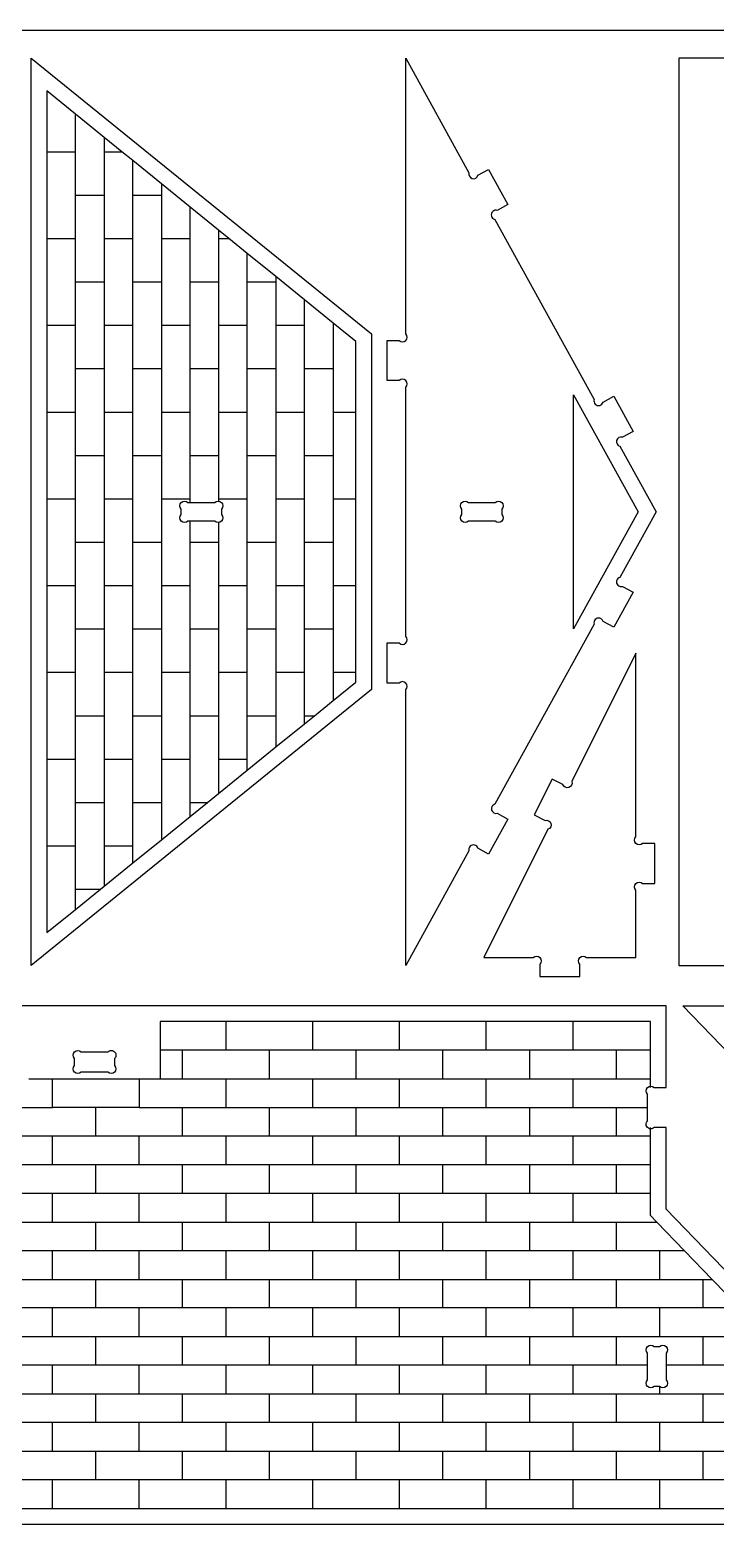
# Model space of a CAD drawing. Extents: x -202 to 2000, y -1029 to 551.
# Drawn here: x 449 to 888, y -411 to 551 of the extents above; entities that cross this region are included whole.
import ezdxf

# ---------------------------------------------------------------- set-up
doc = ezdxf.new("R2010")
doc.units = 0
doc.header["$MEASUREMENT"] = 0
doc.layers.get('0').update_dxf_attribs({"linetype": 'CONTINUOUS'})
doc.layers.add('ENGRAVING', color=1, linetype='CONTINUOUS')

msp = doc.modelspace()

# ---------------------------------------------------------------- linework, layer by layer
for points in [[(-202.21, -1028.74), (-202.21, 551.09), (1999.83, 551.09), (1999.83, -1028.74)], [(449.5, -47.61), (449.5, 533.12), (667.29, 356.59), (667.29, 128.93)], [(864.01, -47.61), (1985.41, -47.61), (1985.41, 533.12), (864.01, 533.12)]]:
    msp.add_lwpolyline(points, close=True)
for points in [[(742.27, 23.64), (735.48, 27.39, 1), (729.71, 25.73), (689.26, -47.61), (689.26, 128.91, 1), (685.01, 133.15), (677.26, 133.15), (677.26, 158.79), (685.01, 158.79, 1), (689.26, 163.03), (689.26, 322.49, 1), (685.01, 326.73), (677.26, 326.73), (677.26, 352.36), (685.01, 352.36, 1), (689.26, 356.6), (689.26, 533.12), (729.71, 459.79, 1), (735.48, 458.12), (742.27, 461.87), (754.65, 439.43), (747.86, 435.68, 1), (746.2, 429.92), (809.81, 314.61, 1), (815.58, 312.94), (822.37, 316.69), (834.75, 294.25), (827.96, 290.5, 1), (826.3, 284.74), (849.46, 242.76), (826.3, 200.78, 1), (827.96, 195.01), (834.75, 191.27), (822.37, 168.82), (815.58, 172.57, 1), (809.81, 170.91), (746.2, 55.6, 1), (747.86, 49.83), (754.65, 46.09)], [(571.21, 244.51), (571.21, 241, -1), (566.97, 236.76), (551.16, 236.76), (549.82, 236.76, -1), (545.58, 241), (545.58, 244.51, -1), (549.82, 248.76), (551.16, 248.76), (566.97, 248.76, -1)], [(729.38, 248.76), (746.53, 248.76, -1), (750.77, 244.51), (750.77, 241, -1), (746.53, 236.76), (729.38, 236.76, -1), (725.14, 241), (725.14, 244.51, -1)], [(771.47, 48.69), (778.41, 45.22, -1), (780.31, 39.53), (739.23, -42.61), (770.88, -42.61, -1), (775.12, -46.85), (775.12, -54.61), (800.75, -54.61), (800.75, -46.85, -1), (804.99, -42.61), (836.63, -42.61), (836.63, 0.63, -1), (840.88, 4.87), (848.63, 4.87), (848.63, 30.51), (840.88, 30.51, -1), (836.63, 34.75), (836.63, 152.19), (795.56, 70.05, -1), (789.87, 68.15), (782.93, 71.62)], [(-70.63, -405.15), (1050.77, -405.15), (855.98, -203.53), (855.98, -151.35), (848.22, -151.35, -1), (843.98, -147.11), (843.98, -129.96, -1), (848.22, -125.72), (855.98, -125.72), (855.98, -73.53), (124.17, -73.53), (124.17, -125.72), (131.93, -125.72, -1), (136.17, -129.96), (136.17, -147.11, -1), (131.93, -151.35), (124.17, -151.35), (124.17, -203.53)], [(1061.34, -405.13), (1061.34, -352.94), (1069.1, -352.94, 1), (1073.34, -348.7), (1073.34, -331.55, 1), (1069.1, -327.31), (1061.34, -327.31), (1061.34, -275.12), (866.54, -73.5), (1987.94, -73.5), (1793.15, -275.12), (1793.15, -327.31), (1785.39, -327.31, 1), (1781.15, -331.55), (1781.15, -348.7, 1), (1785.39, -352.94), (1793.15, -352.94), (1793.15, -405.13)], [(502.89, -107.13), (502.89, -111.74, -1), (498.65, -115.98), (481.5, -115.98, -1), (477.26, -111.74), (477.26, -107.13, -1), (481.5, -102.89), (498.65, -102.89, -1)], [(855.98, -303.49), (855.98, -312.92, -1), (851.74, -317.16), (848.22, -317.16, -1), (843.98, -312.92), (843.98, -303.49), (843.98, -295.77, -1), (848.22, -291.53), (851.74, -291.53, -1), (855.98, -295.77)]]:
    msp.add_lwpolyline(points, format="xyb", close=True)
at = {"layer": 'ENGRAVING'}
for points in [[(459.51, 512.12), (459.51, 473.22)], [(477.84, 497.26), (459.51, 512.12)], [(496.17, 482.4), (477.84, 497.26)], [(477.84, 445.46), (477.84, 473.22), (477.84, 497.26)], [(496.17, 482.4), (496.17, 473.22), (496.17, 445.46)], [(507.49, 473.22), (496.17, 482.4)], [(459.51, 473.22), (459.51, 417.69), (459.51, 362.15)], [(459.51, 473.22), (477.84, 473.22)], [(496.17, 473.22), (507.49, 473.22)], [(514.5, 467.54), (507.49, 473.22)], [(514.5, 445.46), (514.5, 467.54)], [(532.83, 452.69), (514.5, 467.54)], [(551.16, 437.83), (532.83, 452.69)], [(532.83, 452.69), (532.83, 445.46)], [(477.84, 445.46), (496.17, 445.46)], [(477.84, 417.69), (477.84, 445.46)], [(496.17, 417.69), (514.5, 417.69), (514.5, 445.46)], [(496.17, 445.46), (496.17, 417.69)], [(514.5, 445.46), (532.83, 445.46)], [(532.83, 445.46), (532.83, 417.69)], [(587.82, 408.11), (576.01, 417.69), (569.49, 422.97), (551.16, 437.83)], [(551.16, 417.69), (551.16, 437.83)], [(459.51, 417.69), (477.84, 417.69)], [(477.84, 389.92), (477.84, 417.69)], [(496.17, 417.69), (496.17, 389.92)], [(514.5, 389.92), (514.5, 417.69)], [(532.83, 417.69), (532.83, 389.92)], [(532.83, 417.69), (551.16, 417.69)], [(551.16, 389.92), (551.16, 417.69)], [(569.49, 422.97), (569.49, 417.69)], [(569.49, 417.69), (569.49, 389.92)], [(569.49, 417.69), (576.01, 417.69)], [(606.15, 393.26), (587.82, 408.11)], [(587.82, 389.92), (587.82, 408.11)], [(477.84, 362.15), (477.84, 389.92)], [(477.84, 389.92), (496.17, 389.92)], [(496.17, 389.92), (496.17, 362.15)], [(514.5, 362.15), (514.5, 389.92)], [(514.5, 389.92), (532.83, 389.92)], [(532.83, 389.92), (532.83, 362.15)], [(551.16, 389.92), (569.49, 389.92)], [(551.16, 362.15), (551.16, 389.92)], [(569.49, 389.92), (569.49, 362.15)], [(587.82, 389.92), (606.15, 389.92)], [(587.82, 362.15), (587.82, 389.92)], [(624.47, 378.4), (606.15, 393.26)], [(606.15, 393.26), (606.15, 389.92)], [(606.15, 389.92), (606.15, 362.15)], [(624.47, 334.38), (624.47, 362.15), (624.47, 378.4)], [(642.8, 363.54), (624.47, 378.4)], [(459.51, 362.15), (459.51, 306.62)], [(459.51, 362.15), (477.84, 362.15)], [(477.84, 334.38), (477.84, 362.15)], [(496.17, 362.15), (514.5, 362.15)], [(496.17, 362.15), (496.17, 334.38)], [(514.5, 306.62), (514.5, 334.38), (514.5, 362.15)], [(532.83, 362.15), (532.83, 334.38)], [(532.83, 362.15), (551.16, 362.15)], [(551.16, 334.38), (551.16, 362.15)], [(569.49, 362.15), (569.49, 334.38)], [(569.49, 362.15), (587.82, 362.15)], [(587.82, 334.38), (587.82, 362.15)], [(606.15, 362.15), (624.47, 362.15)], [(606.15, 362.15), (606.15, 334.38)], [(657.27, 351.81), (642.8, 363.54)], [(642.8, 363.54), (642.8, 334.38)], [(657.27, 140.01), (657.27, 195.54), (657.27, 251.08), (657.27, 306.62), (657.27, 351.81)], [(477.84, 306.62), (477.84, 334.38)], [(477.84, 334.38), (496.17, 334.38)], [(496.17, 334.38), (496.17, 306.62)], [(514.5, 334.38), (532.83, 334.38)], [(532.83, 334.38), (532.83, 306.62)], [(551.16, 334.38), (569.49, 334.38)], [(551.16, 306.62), (551.16, 334.38)], [(569.49, 334.38), (569.49, 306.62), (569.49, 278.85)], [(587.82, 278.85), (587.82, 306.62), (587.82, 334.38), (606.15, 334.38), (606.15, 306.62)], [(624.47, 334.38), (642.8, 334.38)], [(624.47, 306.62), (624.47, 334.38)], [(642.8, 334.38), (642.8, 306.62)], [(459.51, 306.62), (477.84, 306.62)], [(459.51, 306.62), (459.51, 251.08)], [(477.84, 278.85), (477.84, 306.62)], [(496.17, 306.62), (514.5, 306.62)], [(496.17, 306.62), (496.17, 278.85)], [(514.5, 251.08), (514.5, 278.85), (514.5, 306.62)], [(532.83, 306.62), (532.83, 278.85)], [(532.83, 306.62), (551.16, 306.62)], [(551.16, 278.85), (551.16, 306.62)], [(569.49, 306.62), (587.82, 306.62)], [(606.15, 306.62), (606.15, 278.85)], [(606.15, 306.62), (624.47, 306.62)], [(624.47, 278.85), (624.47, 306.62)], [(642.8, 306.62), (657.27, 306.62)], [(642.8, 306.62), (642.8, 278.85)], [(477.84, 223.31), (477.84, 251.08), (477.84, 278.85), (496.17, 278.85), (496.17, 251.08), (496.17, 223.31)], [(514.5, 278.85), (532.83, 278.85), (532.83, 251.08), (532.83, 223.31)], [(551.16, 251.08), (551.16, 278.85)], [(551.16, 278.85), (569.49, 278.85), (569.49, 251.08)], [(587.82, 251.08), (587.82, 278.85)], [(587.82, 278.85), (606.15, 278.85)], [(606.15, 278.85), (606.15, 251.08)], [(624.47, 251.08), (624.47, 278.85)], [(624.47, 278.85), (642.8, 278.85)], [(642.8, 278.85), (642.8, 251.08)], [(459.51, 251.08), (477.84, 251.08)], [(459.51, 251.08), (459.51, 195.54)], [(496.17, 251.08), (514.5, 251.08)], [(514.5, 223.31), (514.5, 251.08)], [(532.83, 251.08), (551.16, 251.08)], [(551.16, 248.76), (551.16, 251.08)], [(569.49, 251.08), (587.82, 251.08)], [(569.49, 251.08), (569.49, 249.6)], [(587.82, 223.31), (587.82, 251.08)], [(606.15, 251.08), (606.15, 223.31)], [(606.15, 251.08), (624.47, 251.08)], [(624.47, 223.31), (624.47, 251.08)], [(642.8, 251.08), (642.8, 223.31)], [(642.8, 251.08), (657.27, 251.08)], [(551.16, 223.31), (551.16, 236.76)], [(569.48, 235.91), (569.49, 223.31)], [(477.84, 167.78), (477.84, 195.54), (477.84, 223.31), (496.17, 223.31), (496.17, 195.54)], [(514.5, 223.31), (532.83, 223.31)], [(514.5, 195.54), (514.5, 223.31)], [(532.83, 223.31), (532.83, 195.54)], [(551.16, 223.31), (569.49, 223.31)], [(551.16, 195.54), (551.16, 223.31)], [(569.49, 223.31), (569.49, 195.54)], [(587.82, 223.31), (606.15, 223.31)], [(587.82, 195.54), (587.82, 223.31)], [(606.15, 223.31), (606.15, 195.54)], [(624.47, 195.54), (624.47, 223.31)], [(624.47, 223.31), (642.8, 223.31), (642.8, 195.54), (642.8, 167.78)], [(459.51, 195.54), (459.51, 140.01)], [(459.51, 195.54), (477.84, 195.54)], [(496.17, 195.54), (514.5, 195.54)], [(496.17, 195.54), (496.17, 167.78)], [(514.5, 167.78), (514.5, 195.54)], [(532.83, 195.54), (551.16, 195.54)], [(532.83, 195.54), (532.83, 167.78)], [(551.16, 167.78), (551.16, 195.54)], [(569.49, 195.54), (587.82, 195.54)], [(569.49, 195.54), (569.49, 167.78)], [(587.82, 167.78), (587.82, 195.54)], [(606.15, 195.54), (624.47, 195.54)], [(606.15, 195.54), (606.15, 167.78)], [(624.47, 167.78), (624.47, 195.54)], [(642.8, 195.54), (657.27, 195.54)], [(477.84, 167.78), (496.17, 167.78)], [(477.84, 140.01), (477.84, 167.78)], [(496.17, 167.78), (496.17, 140.01)], [(514.5, 140.01), (514.5, 167.78)], [(514.5, 167.78), (532.83, 167.78)], [(532.83, 167.78), (532.83, 140.01)], [(551.16, 140.01), (551.16, 167.78)], [(551.16, 167.78), (569.49, 167.78)], [(569.49, 167.78), (569.49, 140.01)], [(587.82, 140.01), (587.82, 167.78)], [(587.82, 167.78), (606.15, 167.78)], [(606.15, 167.78), (606.15, 140.01)], [(624.47, 167.78), (642.8, 167.78)], [(624.47, 140.01), (624.47, 167.78)], [(642.8, 167.78), (642.8, 140.01)], [(459.51, 140.01), (477.84, 140.01)], [(459.51, 140.01), (459.51, 84.47)], [(477.84, 112.24), (477.84, 140.01)], [(496.17, 140.01), (514.5, 140.01)], [(496.17, 140.01), (496.17, 112.24)], [(514.5, 112.24), (514.5, 140.01)], [(532.83, 140.01), (551.16, 140.01)], [(532.83, 140.01), (532.83, 112.24)], [(551.16, 112.24), (551.16, 140.01)], [(569.49, 140.01), (587.82, 140.01)], [(569.49, 140.01), (569.49, 112.24)], [(587.82, 112.24), (587.82, 140.01)], [(606.15, 140.01), (624.47, 140.01)], [(606.15, 140.01), (606.15, 112.24)], [(624.47, 112.24), (624.47, 140.01)], [(642.8, 140.01), (642.8, 121.97)], [(642.8, 140.01), (657.27, 140.01)], [(657.27, 133.7), (657.27, 140.01)], [(624.47, 112.24), (630.8, 112.24), (642.8, 121.97), (657.27, 133.7)], [(477.84, 84.47), (477.84, 112.24)], [(477.84, 112.24), (496.17, 112.24)], [(496.17, 112.24), (496.17, 84.47)], [(514.5, 84.47), (514.5, 112.24)], [(514.5, 112.24), (532.83, 112.24)], [(532.83, 112.24), (532.83, 84.47)], [(551.16, 47.69), (562.28, 56.7), (569.49, 62.54), (587.82, 77.4), (606.15, 92.26), (624.47, 107.12), (630.8, 112.24)], [(551.16, 56.7), (551.16, 84.47), (551.16, 112.24), (569.49, 112.24)], [(569.49, 112.24), (569.49, 84.47)], [(587.82, 84.47), (587.82, 112.24)], [(587.82, 112.24), (606.15, 112.24)], [(606.15, 112.24), (606.15, 92.26)], [(624.47, 107.12), (624.47, 112.24)], [(459.51, 84.47), (477.84, 84.47)], [(459.51, 84.47), (459.51, 28.94), (459.51, -26.6), (477.84, -11.74), (493.77, 1.17)], [(477.84, 56.7), (477.84, 84.47)], [(496.17, 84.47), (496.17, 56.7)], [(496.17, 84.47), (514.5, 84.47)], [(514.5, 56.7), (514.5, 84.47)], [(532.83, 84.47), (551.16, 84.47)], [(532.83, 84.47), (532.83, 56.7)], [(569.49, 84.47), (587.82, 84.47)], [(569.49, 84.47), (569.49, 62.54)], [(587.82, 77.4), (587.82, 84.47)], [(477.84, 28.94), (477.84, 56.7)], [(477.84, 56.7), (496.17, 56.7)], [(496.17, 56.7), (496.17, 28.94)], [(514.5, 28.94), (514.5, 56.7)], [(514.5, 56.7), (532.83, 56.7)], [(532.83, 56.7), (532.83, 32.83)], [(551.16, 56.7), (562.28, 56.7)], [(551.16, 47.69), (551.16, 56.7)], [(532.83, 32.83), (551.16, 47.69)], [(459.51, 28.94), (477.84, 28.94)], [(477.84, 1.17), (477.84, 28.94)], [(496.17, 28.94), (514.5, 28.94)], [(496.17, 28.94), (496.17, 3.11)], [(514.5, 17.97), (532.83, 32.83)], [(514.5, 17.97), (514.5, 28.94)], [(496.17, 3.11), (514.5, 17.97)], [(477.84, -11.74), (477.84, 1.17)], [(477.84, 1.17), (493.77, 1.17)], [(493.77, 1.17), (496.17, 3.11)], [(532.13, -83.54), (532.13, -101.87)], [(574.2, -83.54), (532.13, -83.54)], [(629.74, -101.87), (601.97, -101.87), (574.2, -101.87), (574.2, -83.54)], [(629.74, -83.54), (574.2, -83.54)], [(629.74, -101.87), (629.74, -83.54)], [(685.27, -83.54), (629.74, -83.54)], [(685.27, -101.87), (685.27, -83.54)], [(740.81, -83.54), (685.27, -83.54)], [(796.34, -101.87), (768.58, -101.87), (740.81, -101.87), (740.81, -83.54)], [(796.34, -83.54), (740.81, -83.54)], [(845.97, -83.54), (796.34, -83.54)], [(796.34, -101.87), (796.34, -83.54)], [(845.97, -101.87), (845.97, -83.54)], [(532.13, -101.87), (532.13, -120.2)], [(546.43, -101.87), (532.13, -101.87)], [(574.2, -101.87), (546.43, -101.87)], [(546.43, -120.2), (546.43, -101.87)], [(601.97, -120.2), (601.97, -101.87)], [(657.5, -101.87), (629.74, -101.87)], [(685.27, -101.87), (657.5, -101.87)], [(657.5, -120.2), (657.5, -101.87)], [(713.04, -101.87), (685.27, -101.87)], [(740.81, -101.87), (713.04, -101.87)], [(713.04, -120.2), (713.04, -101.87)], [(768.58, -120.2), (768.58, -101.87)], [(824.11, -101.87), (796.34, -101.87)], [(824.11, -120.2), (824.11, -101.87)], [(845.97, -101.87), (824.11, -101.87)], [(845.97, -120.2), (845.97, -101.87)], [(448.02, -120.2), (463.13, -120.2)], [(518.66, -138.53), (490.9, -138.53), (463.13, -138.53), (463.13, -120.2), (518.66, -120.2)], [(518.66, -120.2), (518.66, -138.53)], [(518.66, -120.2), (532.13, -120.2)], [(532.13, -120.2), (546.43, -120.2)], [(546.43, -120.2), (574.2, -120.2)], [(574.2, -138.53), (574.2, -120.2), (601.97, -120.2)], [(601.97, -120.2), (629.74, -120.2)], [(629.74, -120.2), (657.5, -120.2)], [(629.74, -138.53), (629.74, -120.2)], [(657.5, -120.2), (685.27, -120.2)], [(685.27, -138.53), (685.27, -120.2)], [(685.27, -120.2), (713.04, -120.2)], [(713.04, -120.2), (740.81, -120.2)], [(740.81, -138.53), (740.81, -120.2), (768.58, -120.2)], [(768.58, -120.2), (796.34, -120.2)], [(796.34, -120.2), (824.11, -120.2)], [(796.34, -138.53), (796.34, -120.2)], [(824.11, -120.2), (845.97, -120.2)], [(845.97, -125.72), (845.97, -120.2)], [(435.36, -138.53), (463.13, -138.53)], [(490.9, -156.86), (490.9, -138.53)], [(518.66, -138.53), (546.43, -138.53)], [(546.43, -156.86), (546.43, -138.53)], [(546.43, -138.53), (574.2, -138.53), (601.97, -138.53)], [(601.97, -138.53), (629.74, -138.53)], [(601.97, -156.86), (601.97, -138.53)], [(629.74, -138.53), (657.5, -138.53)], [(657.5, -138.53), (685.27, -138.53)], [(657.5, -156.86), (657.5, -138.53)], [(685.27, -138.53), (713.04, -138.53)], [(713.04, -156.86), (713.04, -138.53)], [(713.04, -138.53), (740.81, -138.53)], [(740.81, -138.53), (768.58, -138.53)], [(768.58, -156.86), (768.58, -138.53), (796.34, -138.53), (824.11, -138.53)], [(824.11, -156.86), (824.11, -138.53)], [(824.11, -138.53), (843.98, -138.53)], [(845.97, -156.86), (845.97, -151.35)], [(463.13, -175.19), (435.36, -175.19), (407.59, -175.19), (407.59, -156.86)], [(463.13, -156.86), (435.36, -156.86)], [(490.9, -156.86), (463.13, -156.86)], [(463.13, -175.19), (463.13, -156.86)], [(518.66, -156.86), (490.9, -156.86)], [(574.2, -175.19), (546.43, -175.19), (518.66, -175.19), (518.66, -156.86)], [(546.43, -156.86), (518.66, -156.86)], [(574.2, -156.86), (546.43, -156.86)], [(601.97, -175.19), (574.2, -175.19), (574.2, -156.86)], [(601.97, -156.86), (574.2, -156.86)], [(629.74, -156.86), (601.97, -156.86)], [(685.27, -175.19), (657.5, -175.19), (629.74, -175.19), (629.74, -156.86)], [(657.5, -156.86), (629.74, -156.86)], [(685.27, -156.86), (657.5, -156.86)], [(685.27, -175.19), (685.27, -156.86)], [(713.04, -156.86), (685.27, -156.86)], [(740.81, -156.86), (713.04, -156.86)], [(796.34, -175.19), (768.58, -175.19), (740.81, -175.19), (740.81, -156.86)], [(768.58, -156.86), (740.81, -156.86)], [(796.34, -156.86), (768.58, -156.86)], [(796.34, -175.19), (796.34, -156.86)], [(824.11, -156.86), (796.34, -156.86)], [(845.97, -156.86), (824.11, -156.86)], [(845.97, -175.19), (845.97, -156.86)], [(490.9, -193.52), (463.13, -193.52), (435.36, -193.52), (435.36, -175.19)], [(490.9, -175.19), (463.13, -175.19)], [(518.66, -175.19), (490.9, -175.19)], [(490.9, -193.52), (490.9, -175.19)], [(546.43, -193.52), (546.43, -175.19)], [(657.5, -193.52), (629.74, -193.52), (601.97, -193.52), (601.97, -175.19)], [(629.74, -175.19), (601.97, -175.19)], [(657.5, -193.52), (657.5, -175.19)], [(713.04, -175.19), (685.27, -175.19)], [(740.81, -175.19), (713.04, -175.19)], [(713.04, -193.52), (713.04, -175.19)], [(824.11, -193.52), (796.34, -193.52), (768.58, -193.52), (768.58, -175.19)], [(824.11, -175.19), (796.34, -175.19)], [(824.11, -193.52), (824.11, -175.19)], [(845.97, -175.19), (824.11, -175.19)], [(845.97, -193.52), (845.97, -175.19)], [(463.13, -211.85), (463.13, -193.52)], [(518.66, -193.52), (490.9, -193.52)], [(518.66, -211.85), (518.66, -193.52)], [(546.43, -193.52), (518.66, -193.52)], [(574.2, -193.52), (546.43, -193.52)], [(574.2, -211.85), (574.2, -193.52)], [(601.97, -193.52), (574.2, -193.52)], [(629.74, -211.85), (629.74, -193.52)], [(685.27, -193.52), (657.5, -193.52)], [(685.27, -211.85), (685.27, -193.52)], [(713.04, -193.52), (685.27, -193.52)], [(740.81, -193.52), (713.04, -193.52)], [(740.81, -211.85), (740.81, -193.52)], [(768.58, -193.52), (740.81, -193.52)], [(796.34, -211.85), (796.34, -193.52)], [(845.97, -193.52), (824.11, -193.52)], [(845.97, -207.58), (845.97, -193.52)], [(850.09, -211.85), (845.97, -207.58)], [(463.13, -230.18), (435.36, -230.18), (435.36, -211.85), (463.13, -211.85), (490.9, -211.85)], [(490.9, -211.85), (518.66, -211.85)], [(490.9, -230.18), (490.9, -211.85)], [(518.66, -211.85), (546.43, -211.85)], [(546.43, -211.85), (574.2, -211.85)], [(546.43, -230.18), (546.43, -211.85)], [(574.2, -211.85), (601.97, -211.85)], [(657.5, -230.18), (629.74, -230.18), (601.97, -230.18), (601.97, -211.85), (629.74, -211.85), (657.5, -211.85)], [(657.5, -230.18), (657.5, -211.85)], [(657.5, -211.85), (685.27, -211.85), (713.04, -211.85)], [(768.58, -230.18), (740.81, -230.18), (713.04, -230.18), (713.04, -211.85), (740.81, -211.85), (768.58, -211.85)], [(768.58, -230.18), (768.58, -211.85)], [(768.58, -211.85), (796.34, -211.85), (824.11, -211.85)], [(867.8, -230.18), (851.88, -230.18), (824.11, -230.18), (824.11, -211.85), (850.09, -211.85)], [(867.8, -230.18), (850.09, -211.85)], [(490.9, -230.18), (463.13, -230.18)], [(463.13, -248.51), (463.13, -230.18)], [(518.66, -230.18), (490.9, -230.18)], [(518.66, -248.51), (518.66, -230.18)], [(546.43, -230.18), (518.66, -230.18)], [(574.2, -230.18), (546.43, -230.18)], [(574.2, -248.51), (574.2, -230.18)], [(601.97, -230.18), (574.2, -230.18)], [(629.74, -248.51), (629.74, -230.18)], [(685.27, -230.18), (657.5, -230.18)], [(685.27, -248.51), (685.27, -230.18)], [(713.04, -230.18), (685.27, -230.18)], [(740.81, -248.51), (740.81, -230.18)], [(796.34, -230.18), (768.58, -230.18)], [(796.34, -248.51), (796.34, -230.18)], [(824.11, -230.18), (796.34, -230.18)], [(851.88, -248.51), (851.88, -230.18)], [(885.51, -248.51), (867.8, -230.18)], [(435.36, -248.51), (463.13, -248.51)], [(463.13, -248.51), (490.9, -248.51)], [(490.9, -248.51), (518.66, -248.51)], [(490.9, -266.84), (490.9, -248.51)], [(518.66, -248.51), (546.43, -248.51)], [(546.43, -248.51), (574.2, -248.51)], [(546.43, -266.84), (546.43, -248.51)], [(574.2, -248.51), (601.97, -248.51)], [(601.97, -266.84), (601.97, -248.51)], [(601.97, -248.51), (629.74, -248.51)], [(629.74, -248.51), (657.5, -248.51)], [(657.5, -248.51), (685.27, -248.51)], [(685.27, -266.84), (657.5, -266.84), (657.5, -248.51)], [(685.27, -248.51), (713.04, -248.51)], [(713.04, -248.51), (740.81, -248.51)], [(713.04, -266.84), (713.04, -248.51)], [(740.81, -248.51), (768.58, -248.51)], [(824.11, -266.84), (796.34, -266.84), (768.58, -266.84), (768.58, -248.51), (796.34, -248.51), (824.11, -248.51)], [(824.11, -266.84), (824.11, -248.51)], [(824.11, -248.51), (851.88, -248.51)], [(851.88, -248.51), (879.65, -248.51)], [(903.22, -266.84), (879.65, -266.84), (879.65, -248.51), (885.51, -248.51)], [(903.22, -266.84), (885.51, -248.51)], [(463.13, -266.84), (435.36, -266.84)], [(490.9, -266.84), (463.13, -266.84)], [(463.13, -285.17), (463.13, -266.84)], [(518.66, -266.84), (490.9, -266.84)], [(546.43, -266.84), (518.66, -266.84)], [(518.66, -285.17), (518.66, -266.84)], [(574.2, -266.84), (546.43, -266.84)], [(601.97, -266.84), (574.2, -266.84)], [(574.2, -285.17), (574.2, -266.84)], [(629.74, -266.84), (601.97, -266.84)], [(657.5, -266.84), (629.74, -266.84)], [(629.74, -285.17), (629.74, -266.84)], [(685.27, -285.17), (685.27, -266.84)], [(713.04, -266.84), (685.27, -266.84)], [(740.81, -266.84), (713.04, -266.84)], [(740.81, -285.17), (740.81, -266.84)], [(768.58, -266.84), (740.81, -266.84)], [(796.34, -285.17), (796.34, -266.84)], [(879.65, -266.84), (851.88, -266.84), (824.11, -266.84)], [(851.88, -285.17), (851.88, -266.84)], [(435.36, -285.17), (463.13, -285.17)], [(463.13, -285.17), (490.9, -285.17)], [(490.9, -285.17), (518.66, -285.17)], [(490.9, -303.49), (490.9, -285.17)], [(518.66, -285.17), (546.43, -285.17)], [(546.43, -303.49), (546.43, -285.17), (574.2, -285.17), (601.97, -285.17)], [(601.97, -303.49), (601.97, -285.17)], [(601.97, -285.17), (629.74, -285.17)], [(629.74, -285.17), (657.5, -285.17)], [(657.5, -303.49), (657.5, -285.17)], [(657.5, -285.17), (685.27, -285.17)], [(685.27, -285.17), (713.04, -285.17)], [(713.04, -285.17), (740.81, -285.17)], [(713.04, -303.49), (713.04, -285.17)], [(740.81, -285.17), (768.58, -285.17)], [(768.58, -285.17), (796.34, -285.17)], [(768.58, -303.49), (768.58, -285.17)], [(796.34, -285.17), (824.11, -285.17)], [(824.11, -303.49), (824.11, -285.17)], [(824.11, -285.17), (851.88, -285.17)], [(851.88, -285.17), (879.65, -285.17)], [(907.42, -303.49), (879.65, -303.49), (879.65, -285.17), (907.42, -285.17)], [(463.13, -303.49), (435.36, -303.49)], [(490.9, -303.49), (463.13, -303.49)], [(463.13, -321.82), (463.13, -303.49)], [(518.66, -303.49), (490.9, -303.49)], [(518.66, -321.82), (518.66, -303.49)], [(546.43, -303.49), (518.66, -303.49)], [(574.2, -303.49), (546.43, -303.49)], [(574.2, -321.82), (574.2, -303.49)], [(601.97, -303.49), (574.2, -303.49)], [(657.5, -303.49), (629.74, -303.49), (601.97, -303.49)], [(629.74, -321.82), (629.74, -303.49)], [(685.27, -303.49), (657.5, -303.49)], [(713.04, -303.49), (685.27, -303.49)], [(685.27, -321.82), (685.27, -303.49)], [(740.81, -303.49), (713.04, -303.49)], [(768.58, -303.49), (740.81, -303.49)], [(740.81, -321.82), (740.81, -303.49)], [(796.34, -303.49), (768.58, -303.49)], [(796.34, -321.82), (796.34, -303.49)], [(824.11, -303.49), (796.34, -303.49)], [(843.98, -303.49), (824.11, -303.49)], [(879.65, -303.49), (855.98, -303.49)], [(851.88, -321.82), (851.88, -317.29)], [(490.9, -340.15), (463.13, -340.15), (435.36, -340.15), (435.36, -321.82), (463.13, -321.82), (490.9, -321.82)], [(490.9, -321.82), (518.66, -321.82)], [(490.9, -340.15), (490.9, -321.82)], [(518.66, -321.82), (546.43, -321.82)], [(546.43, -321.82), (574.2, -321.82)], [(546.43, -340.15), (546.43, -321.82)], [(574.2, -321.82), (601.97, -321.82)], [(601.97, -340.15), (601.97, -321.82)], [(601.97, -321.82), (629.74, -321.82), (657.5, -321.82)], [(657.5, -340.15), (657.5, -321.82)], [(657.5, -321.82), (685.27, -321.82)], [(685.27, -321.82), (713.04, -321.82)], [(713.04, -340.15), (713.04, -321.82), (740.81, -321.82), (768.58, -321.82)], [(768.58, -340.15), (768.58, -321.82)], [(768.58, -321.82), (796.34, -321.82)], [(796.34, -321.82), (824.11, -321.82)], [(851.88, -340.15), (824.11, -340.15), (824.11, -321.82), (851.88, -321.82), (879.65, -321.82)], [(935.18, -340.15), (907.42, -340.15), (879.65, -340.15), (879.65, -321.82), (907.42, -321.82), (935.18, -321.82)], [(463.13, -358.48), (463.13, -340.15)], [(518.66, -340.15), (490.9, -340.15)], [(546.43, -340.15), (518.66, -340.15)], [(518.66, -358.48), (518.66, -340.15)], [(574.2, -340.15), (546.43, -340.15)], [(574.2, -358.48), (574.2, -340.15)], [(601.97, -340.15), (574.2, -340.15)], [(657.5, -340.15), (629.74, -340.15), (601.97, -340.15)], [(629.74, -358.48), (629.74, -340.15)], [(685.27, -340.15), (657.5, -340.15)], [(685.27, -358.48), (685.27, -340.15)], [(713.04, -340.15), (685.27, -340.15)], [(740.81, -340.15), (713.04, -340.15)], [(740.81, -358.48), (740.81, -340.15)], [(768.58, -340.15), (740.81, -340.15)], [(796.34, -340.15), (768.58, -340.15)], [(796.34, -358.48), (796.34, -340.15)], [(824.11, -340.15), (796.34, -340.15)], [(851.88, -358.48), (851.88, -340.15)], [(879.65, -340.15), (851.88, -340.15)], [(490.9, -376.81), (463.13, -376.81), (435.36, -376.81), (435.36, -358.48), (463.13, -358.48), (490.9, -358.48)], [(490.9, -358.48), (518.66, -358.48)], [(490.9, -376.81), (490.9, -358.48)], [(518.66, -358.48), (546.43, -358.48)], [(546.43, -358.48), (574.2, -358.48)], [(546.43, -376.81), (546.43, -358.48)], [(574.2, -358.48), (601.97, -358.48)], [(601.97, -358.48), (629.74, -358.48)], [(601.97, -376.81), (601.97, -358.48)], [(629.74, -358.48), (657.5, -358.48)], [(713.04, -376.81), (685.27, -376.81), (657.5, -376.81), (657.5, -358.48), (685.27, -358.48)], [(685.27, -358.48), (713.04, -358.48)], [(713.04, -358.48), (740.81, -358.48)], [(713.04, -376.81), (713.04, -358.48)], [(740.81, -358.48), (768.58, -358.48)], [(824.11, -376.81), (796.34, -376.81), (768.58, -376.81), (768.58, -358.48), (796.34, -358.48), (824.11, -358.48)], [(824.11, -376.81), (824.11, -358.48)], [(824.11, -358.48), (851.88, -358.48)], [(851.88, -358.48), (879.65, -358.48)], [(879.65, -358.48), (907.42, -358.48)], [(879.65, -376.81), (879.65, -358.48)], [(463.13, -395.14), (463.13, -376.81)], [(518.66, -376.81), (490.9, -376.81)], [(546.43, -376.81), (518.66, -376.81)], [(518.66, -395.14), (518.66, -376.81)], [(574.2, -376.81), (546.43, -376.81)], [(574.2, -395.14), (574.2, -376.81)], [(601.97, -376.81), (574.2, -376.81)], [(629.74, -376.81), (601.97, -376.81)], [(629.74, -395.14), (629.74, -376.81)], [(657.5, -376.81), (629.74, -376.81)], [(685.27, -395.14), (685.27, -376.81)], [(740.81, -376.81), (713.04, -376.81)], [(740.81, -395.14), (740.81, -376.81)], [(768.58, -376.81), (740.81, -376.81)], [(796.34, -395.14), (796.34, -376.81)], [(851.88, -376.81), (824.11, -376.81)], [(851.88, -395.14), (851.88, -376.81)], [(879.65, -376.81), (851.88, -376.81)], [(907.42, -376.81), (879.65, -376.81)], [(407.59, -395.14), (463.13, -395.14)], [(463.13, -395.14), (518.66, -395.14)], [(518.66, -395.14), (574.2, -395.14)], [(574.2, -395.14), (629.74, -395.14)], [(629.74, -395.14), (685.27, -395.14)], [(685.27, -395.14), (740.81, -395.14)], [(740.81, -395.14), (796.34, -395.14)], [(796.34, -395.14), (851.88, -395.14)], [(851.88, -395.14), (907.42, -395.14)]]:
    msp.add_lwpolyline(points, dxfattribs=at)
msp.add_lwpolyline([(796.67, 317.71), (838.02, 242.76), (796.67, 167.8)], close=True, dxfattribs=at)

doc.saveas('drawing.dxf')
